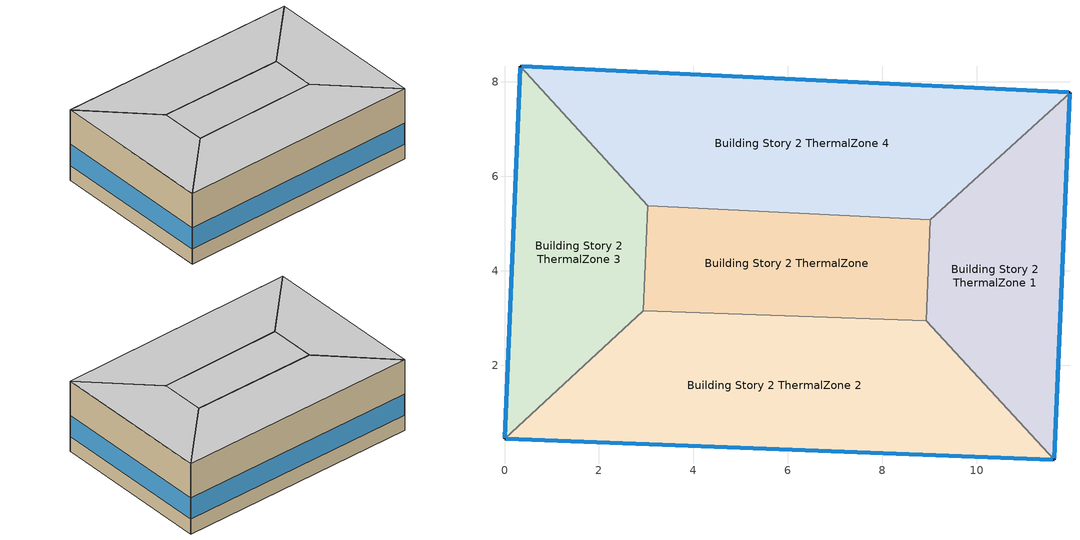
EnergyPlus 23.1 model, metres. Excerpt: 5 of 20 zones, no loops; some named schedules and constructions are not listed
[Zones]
Building Story 2 ThermalZone
 floor adiabatic (Typical Interior Floor): 9.02,5.08 8.93,2.94 2.94,3.16 3.03,5.38 z3.6
 wall adiabatic (Typical Interior Wall): 8.93,2.94 9.02,5.08 3.03,5.38 2.94,3.16 8.93,2.94 z3.6:7.2
 ceiling adiabatic (Typical Interior Ceiling): 3.03,5.38 2.94,3.16 8.93,2.94 9.02,5.08 z7.2
Building Story 2 ThermalZone 1
 floor adiabatic (Typical Interior Ceiling): 11.97,7.77 11.64,0 8.93,2.94 9.02,5.08 z3.6
 wall outside (Typical Insulated Steel Framed Exterior Wall R-12.99): 11.64,0 11.97,7.77 z3.6:7.2
 wall adiabatic (Typical Interior Wall): 11.97,7.77 9.02,5.08 8.93,2.94 11.64,0 z3.6:7.2
 window (U 0.55 SHGC 0.25): 11.64,0.03 11.97,7.75 z4.36:5.45
 ceiling adiabatic (Typical Interior Ceiling): 9.02,5.08 8.93,2.94 11.64,0 11.97,7.77 z7.2
Building Story 2 ThermalZone 2
 floor adiabatic (Typical Interior Ceiling): 11.64,0 0,0.44 2.94,3.16 8.93,2.94 z3.6
 wall outside (Typical Insulated Steel Framed Exterior Wall R-12.99): 0,0.44 11.64,0 z3.6:7.2
 wall adiabatic (Typical Interior Wall): 11.64,0 8.93,2.94 2.94,3.16 0,0.44 z3.6:7.2
 window (U 0.55 SHGC 0.25): 0.03,0.44 11.61,0 z4.36:5.45
 ceiling adiabatic (Typical Interior Ceiling): 8.93,2.94 2.94,3.16 0,0.44 11.64,0 z7.2
Building Story 2 ThermalZone 3
 floor adiabatic (Typical Interior Ceiling): 0,0.44 0.33,8.33 3.03,5.38 2.94,3.16 z3.6
 wall outside (Typical Insulated Steel Framed Exterior Wall R-12.99): 0.33,8.33 0,0.44 z3.6:7.2
 wall adiabatic (Typical Interior Wall): 0,0.44 2.94,3.16 3.03,5.38 0.33,8.33 z3.6:7.2
 window (U 0.55 SHGC 0.25): 0.33,8.3 0,0.47 z4.36:5.45
 ceiling adiabatic (Typical Interior Ceiling): 2.94,3.16 3.03,5.38 0.33,8.33 0,0.44 z7.2
Building Story 2 ThermalZone 4
 floor adiabatic (Typical Interior Ceiling): 0.33,8.33 11.97,7.77 9.02,5.08 3.03,5.38 z3.6
 wall outside (Typical Insulated Steel Framed Exterior Wall R-12.99): 11.97,7.77 0.33,8.33 z3.6:7.2
 wall adiabatic (Typical Interior Wall): 0.33,8.33 3.03,5.38 9.02,5.08 11.97,7.77 z3.6:7.2
 window (U 0.55 SHGC 0.25): 11.95,7.78 0.36,8.33 z4.36:5.45
 ceiling adiabatic (Typical Interior Ceiling): 3.03,5.38 9.02,5.08 11.97,7.77 0.33,8.33 z7.2
[Schedule:Day:Interval]
19 space(s) Occ Sch Saturday 1: No, 05:00, 0, 06:00, 0.000788195, 07:00, 0, 08:00, 0.00165521, 11:00, 0, 12:00, 0.00165521, 16:00, 0, 17:00, 0.000394097, 18:00, 0, 19:00, 0.000394097, 24:00, 0
19 space(s) Occ Sch Sunday 1: No, 05:00, 0, 06:00, 0.000394097, 17:00, 0, 18:00, 0.000394097, 24:00, 0
19 space(s) Occ Sch Default 1; 19 space(s) Occ Sch Wednesday 5; 19 space(s) Occ Sch Thursday 5; 19 space(s) Occ Sch Friday 5; 19 space(s) Occ Sch Monday 5; 19 space(s) Occ Sch Tuesday 5: No, 05:00, 0, 06:00, 0.000788195, 07:00, 0.000867014, 08:00, 0.0456365, 09:00, 0.00740903, 11:00, 0, 13:00, 0.00370452, 14:00, 0, 15:00, 0.00827605, 16:00, 0.0147392, 17:00, 0.00583264, 18:00, 0.00165521, 19:00, 0, 20:00, 0.0202566, 21:00, 0.0197049, 22:00, 0.000394097, 24:00, 0
19 space(s) Occ Sch Tuesday 6; 19 space(s) Occ Sch Wednesday 6; 19 space(s) Occ Sch Thursday 6; 19 space(s) Occ Sch Friday 6; 19 space(s) Occ Sch Monday 6: No, 05:00, 0, 06:00, 0.000788195, 07:00, 0.000867014, 08:00, 0.0236458, 09:00, 0.00740903, 11:00, 0, 13:00, 0.00370452, 14:00, 0, 15:00, 0.00827605, 16:00, 0.00725139, 17:00, 0.00583264, 18:00, 0.00165521, 19:00, 0, 20:00, 0.0202566, 21:00, 0.0197049, 22:00, 0.000394097, 24:00, 0
19 space(s) Occ Sch Summer Design Day 1; 19 space(s) Occ Sch Winter Design Day 1; 19 space(s) Occ Sch Summer Design Day 2; 19 space(s) Occ Sch Winter Design Day 2; SchoolSecondary BLDG_LIGHT_CORRIDOR_SCH_2013 Summer Design Day; OfficeMedium BLDG_LIGHT_SCH_2013 Summer Design Day; OfficeMedium BLDG_EQUIP_SCH_2013 Summer Design Day: No, 24:00, 1
19 space(s) Occ Sch Thursday 14; 19 space(s) Occ Sch Friday 14; 19 space(s) Occ Sch Default 2; 19 space(s) Occ Sch Tuesday 14; 19 space(s) Occ Sch Wednesday 14; 19 space(s) Occ Sch Tuesday 13; 19 space(s) Occ Sch Wednesday 13; 19 space(s) Occ Sch Thursday 13; 19 space(s) Occ Sch Friday 13; 19 space(s) Occ Sch Monday 12; 19 space(s) Occ Sch Tuesday 11; 19 space(s) Occ Sch Wednesday 11; 19 space(s) Occ Sch Thursday 11; 19 space(s) Occ Sch Friday 11; 19 space(s) Occ Sch Monday 10; 19 space(s) Occ Sch Wednesday 10; 19 space(s) Occ Sch Thursday 10; 19 space(s) Occ Sch Friday 10; 19 space(s) Occ Sch Monday 9; 19 space(s) Occ Sch Tuesday 10: No, 05:00, 0, 06:00, 1, 07:00, 1, 08:00, 1, 09:00, 1, 11:00, 0, 13:00, 1, 14:00, 0, 15:00, 1, 16:00, 1, 17:00, 1, 18:00, 1, 19:00, 0, 20:00, 1, 21:00, 1, 22:00, 1, 24:00, 0
19 space(s) Occ Sch Saturday 2: No, 05:00, 0, 06:00, 1, 07:00, 0, 08:00, 1, 11:00, 0, 12:00, 1, 16:00, 0, 17:00, 1, 18:00, 0, 19:00, 1, 24:00, 0
19 space(s) Occ Sch Sunday 2: No, 05:00, 0, 06:00, 1, 17:00, 0, 18:00, 1, 24:00, 0
19 space(s) Occ Sch Wednesday 12; 19 space(s) Occ Sch Thursday 12; 19 space(s) Occ Sch Friday 12; 19 space(s) Occ Sch Monday 11; 19 space(s) Occ Sch Tuesday 12: No, 05:00, 0, 06:00, 1, 07:00, 1, 08:00, 1, 09:00, 1, 11:00, 0, 13:00, 1, 16:00, 0, 17:00, 1, 18:00, 1, 19:00, 1, 20:00, 0, 21:00, 1, 22:00, 1, 24:00, 0
SchoolSecondary BLDG_EQUIP_SCH_2013 Wkdy Day; SchoolSecondary BLDG_EQUIP_SCH_2013 Wkdy Day 2: No, 08:00, 0.295624, 17:00, 0.90367, 21:00, 0.332931, 24:00, 0.295624
SchoolSecondary BLDG_EQUIP_SCH_2013 Default|Wknd Day; SchoolSecondary BLDG_EQUIP_SCH_2013 Default|Wknd Day 2; SchoolSecondary BLDG_EQUIP_SCH_2013 Default: No, 24:00, 0.295624
SchoolSecondary BLDG_EQUIP_SCH_2013 Wkdy Day 1: No, 08:00, 0.21116, 17:00, 0.475616, 21:00, 0.237808, 24:00, 0.21116
SchoolSecondary BLDG_EQUIP_SCH_2013 Default|Wknd Day 1: No, 24:00, 0.21116
SchoolSecondary BLDG_EQUIP_SCH_2013 Summer Design Day: No, 08:00, 0.35, 17:00, 0.95, 24:00, 0.35
SchoolSecondary BLDG_EQUIP_SCH_2013 Winter Design Day 2: No, 24:00, 0.35
SchoolSecondary KITCHEN_ELEC_EQUIP_SCH Wkdy Day; SchoolSecondary KITCHEN_ELEC_EQUIP_SCH Wkdy Day 1; SchoolSecondary KITCHEN_ELEC_EQUIP_SCH Wkdy Day 2; SchoolSecondary KITCHEN_ELEC_EQUIP_SCH Summer Design Day: No, 08:00, 0.1, 10:00, 0.15, 13:00, 0.25, 15:00, 0.15, 24:00, 0.1
SchoolSecondary KITCHEN_ELEC_EQUIP_SCH Wknd Day; SchoolSecondary KITCHEN_ELEC_EQUIP_SCH Wknd Day 1; SchoolSecondary KITCHEN_ELEC_EQUIP_SCH Default; SchoolSecondary KITCHEN_ELEC_EQUIP_SCH Winter Design Day: No, 24:00, 0.1
SchoolSecondary KITCHEN_GAS_EQUIP_SCH Wkdy|SmrDsn Day; SchoolSecondary KITCHEN_GAS_EQUIP_SCH Wkdy|SmrDsn Day 1; SchoolSecondary KITCHEN_GAS_EQUIP_SCH Wkdy|SmrDsn Day 2; SchoolSecondary KITCHEN_GAS_EQUIP_SCH Summer Design Day: No, 08:00, 0.02, 10:00, 0.15, 13:00, 0.2, 15:00, 0.1, 24:00, 0.02
SchoolSecondary KITCHEN_GAS_EQUIP_SCH Wknd Day; SchoolSecondary KITCHEN_GAS_EQUIP_SCH Wknd Day 1; SchoolSecondary KITCHEN_GAS_EQUIP_SCH Default; SchoolSecondary KITCHEN_GAS_EQUIP_SCH Winter Design Day: No, 24:00, 0.02
SchoolSecondary BLDG_LIGHT_CORRIDOR_SCH_2013 Wkdy Day; SchoolSecondary BLDG_LIGHT_CORRIDOR_SCH_2013 Wkdy Day 2: No, 07:00, 0.1773, 08:00, 0.9, 21:00, 0.551772, 24:00, 0.1773
SchoolSecondary BLDG_LIGHT_CORRIDOR_SCH_2013 Wknd Day; SchoolSecondary BLDG_LIGHT_CORRIDOR_SCH_2013 Wknd Day 1; SchoolSecondary BLDG_LIGHT_CORRIDOR_SCH_2013 Default: No, 24:00, 0.1773
SchoolSecondary BLDG_LIGHT_CORRIDOR_SCH_2013 Wkdy Day 1: No, 08:00, 0.1773, 20:00, 0.30654, 21:00, 0.108699, 24:00, 0.1773
SchoolSecondary BLDG_LIGHT_CORRIDOR_SCH_2013 Winter Design Day; Schedule Day 5; OfficeMedium BLDG_LIGHT_SCH_2013 Winter Design Day; OfficeMedium BLDG_OCC_SCH Winter Design Day; Schedule Day 8; OfficeMedium BLDG_EQUIP_SCH_2013 Winter Design Day: No, 24:00, 0
OfficeMedium BLDG_LIGHT_SCH_2013 Wkdy Day: No, 05:00, 0.05, 06:00, 0.1, 07:00, 0.0862326, 08:00, 0.258698, 17:00, 0.776093, 18:00, 0.431163, 20:00, 0.258698, 22:00, 0.172465, 23:00, 0.0862326, 24:00, 0.0431163
OfficeMedium BLDG_LIGHT_SCH_2013 Sat Day: No, 06:00, 0.05, 08:00, 0.0862326, 12:00, 0.258698, 17:00, 0.129349, 19:00, 0.0431163, 24:00, 0.05
OfficeMedium BLDG_LIGHT_SCH_2013 Sun Day: No, 06:00, 0.05, 18:00, 0.0431163, 24:00, 0.05
OfficeMedium BLDG_OCC_SCH Wkdy Day: No, 06:00, 0, 07:00, 0.1, 08:00, 0.2, 12:00, 0.95, 13:00, 0.5, 17:00, 0.95, 18:00, 0.3, 22:00, 0.1, 24:00, 0.05
OfficeMedium BLDG_OCC_SCH Sat Day: No, 06:00, 0, 08:00, 0.1, 12:00, 0.3, 17:00, 0.1, 19:00, 0.05, 24:00, 0
OfficeMedium BLDG_OCC_SCH Default: No, 06:00, 0, 18:00, 0.05, 24:00, 0
OfficeMedium BLDG_OCC_SCH Summer Design Day: No, 06:00, 0, 22:00, 1, 24:00, 0.05
OfficeMedium ACTIVITY_SCH Default; OfficeMedium ACTIVITY_SCH Summer Design Day; OfficeMedium ACTIVITY_SCH Winter Design Day: No, 24:00, 120
OfficeMedium BLDG_EQUIP_SCH_2013 Wkdy Day: No, 06:00, 0.307674, 08:00, 0.381235, 12:00, 0.857778, 13:00, 0.76247, 17:00, 0.857778, 18:00, 0.476543, 24:00, 0.381235
OfficeMedium BLDG_EQUIP_SCH_2013 Sat Day: No, 06:00, 0.230755, 08:00, 0.381235, 12:00, 0.476543, 17:00, 0.33358, 19:00, 0.285926, 24:00, 0.230755
OfficeMedium BLDG_EQUIP_SCH_2013 Sun Day: No, 06:00, 0.230755, 18:00, 0.288107, 24:00, 0.230755
Schedule Day 80: No, 06:00, 0, 24:00, 1
Schedule Day 81: No, 06:00, 0.7, 24:00, 1
[Schedule:Week:Daily]
SchoolSecondary BLDG_OCC_SCH_Auditorium Week Rule - Jan1-Jan3: SchoolSecondary BLDG_OCC_SCH_Auditorium Wkdy|SmrDsn Day, SchoolSecondary BLDG_OCC_SCH_Auditorium Wkdy|SmrDsn Day, SchoolSecondary BLDG_OCC_SCH_Auditorium Wkdy|SmrDsn Day, SchoolSecondary BLDG_OCC_SCH_Auditorium Wkdy|SmrDsn Day, SchoolSecondary BLDG_OCC_SCH_Auditorium Wkdy|SmrDsn Day, SchoolSecondary BLDG_OCC_SCH_Auditorium Wkdy|SmrDsn Day, SchoolSecondary BLDG_OCC_SCH_Auditorium Wknd Day, SchoolSecondary BLDG_OCC_SCH_Auditorium Default, SchoolSecondary BLDG_OCC_SCH_Auditorium Summer Design Day, SchoolSecondary BLDG_OCC_SCH_Auditorium Winter Design Day, SchoolSecondary BLDG_OCC_SCH_Auditorium Default, SchoolSecondary BLDG_OCC_SCH_Auditorium Default
Elevator Schedule 1 Week Rule - Sep6-Sep12: 19 space(s) Occ Sch Sunday 1, 19 space(s) Occ Sch Monday 6, 19 space(s) Occ Sch Tuesday 6, 19 space(s) Occ Sch Wednesday 6, 19 space(s) Occ Sch Thursday 6, 19 space(s) Occ Sch Friday 6, 19 space(s) Occ Sch Saturday 1, 19 space(s) Occ Sch Default 1, 19 space(s) Occ Sch Summer Design Day 1, 19 space(s) Occ Sch Winter Design Day 1, 19 space(s) Occ Sch Default 1, 19 space(s) Occ Sch Default 1
Elevator Schedule 1 Week Rule - Sep13-Sep19: 19 space(s) Occ Sch Sunday 1, 19 space(s) Occ Sch Monday 6, 19 space(s) Occ Sch Tuesday 6, 19 space(s) Occ Sch Wednesday 5, 19 space(s) Occ Sch Thursday 5, 19 space(s) Occ Sch Friday 5, 19 space(s) Occ Sch Saturday 1, 19 space(s) Occ Sch Default 1, 19 space(s) Occ Sch Summer Design Day 1, 19 space(s) Occ Sch Winter Design Day 1, 19 space(s) Occ Sch Default 1, 19 space(s) Occ Sch Default 1
Elevator Schedule 1 Week Rule - Sep20-Dec31: 19 space(s) Occ Sch Sunday 1, 19 space(s) Occ Sch Monday 5, 19 space(s) Occ Sch Tuesday 5, 19 space(s) Occ Sch Wednesday 5, 19 space(s) Occ Sch Thursday 5, 19 space(s) Occ Sch Friday 5, 19 space(s) Occ Sch Saturday 1, 19 space(s) Occ Sch Default 1, 19 space(s) Occ Sch Summer Design Day 1, 19 space(s) Occ Sch Winter Design Day 1, 19 space(s) Occ Sch Default 1, 19 space(s) Occ Sch Default 1
Elevator Schedule 2 Week Rule - Jan1-Jan3: 19 space(s) Occ Sch Thursday 14, 19 space(s) Occ Sch Thursday 14, 19 space(s) Occ Sch Thursday 14, 19 space(s) Occ Sch Thursday 14, 19 space(s) Occ Sch Thursday 14, 19 space(s) Occ Sch Friday 14, 19 space(s) Occ Sch Saturday 2, 19 space(s) Occ Sch Default 2, 19 space(s) Occ Sch Summer Design Day 2, 19 space(s) Occ Sch Winter Design Day 2, 19 space(s) Occ Sch Default 2, 19 space(s) Occ Sch Default 2
Elevator Schedule 2 Week Rule - Jan4-Jun13: 19 space(s) Occ Sch Sunday 2, 19 space(s) Occ Sch Default 2, 19 space(s) Occ Sch Tuesday 14, 19 space(s) Occ Sch Wednesday 14, 19 space(s) Occ Sch Thursday 14, 19 space(s) Occ Sch Friday 14, 19 space(s) Occ Sch Saturday 2, 19 space(s) Occ Sch Default 2, 19 space(s) Occ Sch Summer Design Day 2, 19 space(s) Occ Sch Winter Design Day 2, 19 space(s) Occ Sch Default 2, 19 space(s) Occ Sch Default 2
Elevator Schedule 2 Week Rule - Jun14-Jun20: 19 space(s) Occ Sch Sunday 2, 19 space(s) Occ Sch Default 2, 19 space(s) Occ Sch Tuesday 13, 19 space(s) Occ Sch Wednesday 13, 19 space(s) Occ Sch Thursday 13, 19 space(s) Occ Sch Friday 13, 19 space(s) Occ Sch Saturday 2, 19 space(s) Occ Sch Default 2, 19 space(s) Occ Sch Summer Design Day 2, 19 space(s) Occ Sch Winter Design Day 2, 19 space(s) Occ Sch Default 2, 19 space(s) Occ Sch Default 2
Elevator Schedule 2 Week Rule - Jun21-Jun27: 19 space(s) Occ Sch Sunday 2, 19 space(s) Occ Sch Monday 12, 19 space(s) Occ Sch Tuesday 13, 19 space(s) Occ Sch Wednesday 13, 19 space(s) Occ Sch Thursday 13, 19 space(s) Occ Sch Friday 13, 19 space(s) Occ Sch Saturday 2, 19 space(s) Occ Sch Default 2, 19 space(s) Occ Sch Summer Design Day 2, 19 space(s) Occ Sch Winter Design Day 2, 19 space(s) Occ Sch Default 2, 19 space(s) Occ Sch Default 2
Elevator Schedule 2 Week Rule - Jun28-Jul4: 19 space(s) Occ Sch Sunday 2, 19 space(s) Occ Sch Monday 12, 19 space(s) Occ Sch Tuesday 13, 19 space(s) Occ Sch Wednesday 12, 19 space(s) Occ Sch Thursday 12, 19 space(s) Occ Sch Friday 12, 19 space(s) Occ Sch Saturday 2, 19 space(s) Occ Sch Default 2, 19 space(s) Occ Sch Summer Design Day 2, 19 space(s) Occ Sch Winter Design Day 2, 19 space(s) Occ Sch Default 2, 19 space(s) Occ Sch Default 2
Elevator Schedule 2 Week Rule - Jul5-Aug29: 19 space(s) Occ Sch Sunday 2, 19 space(s) Occ Sch Monday 11, 19 space(s) Occ Sch Tuesday 12, 19 space(s) Occ Sch Wednesday 12, 19 space(s) Occ Sch Thursday 12, 19 space(s) Occ Sch Friday 12, 19 space(s) Occ Sch Saturday 2, 19 space(s) Occ Sch Default 2, 19 space(s) Occ Sch Summer Design Day 2, 19 space(s) Occ Sch Winter Design Day 2, 19 space(s) Occ Sch Default 2, 19 space(s) Occ Sch Default 2
Elevator Schedule 2 Week Rule - Aug30-Sep5: 19 space(s) Occ Sch Sunday 2, 19 space(s) Occ Sch Monday 11, 19 space(s) Occ Sch Tuesday 11, 19 space(s) Occ Sch Wednesday 11, 19 space(s) Occ Sch Thursday 11, 19 space(s) Occ Sch Friday 11, 19 space(s) Occ Sch Saturday 2, 19 space(s) Occ Sch Default 2, 19 space(s) Occ Sch Summer Design Day 2, 19 space(s) Occ Sch Winter Design Day 2, 19 space(s) Occ Sch Default 2, 19 space(s) Occ Sch Default 2
Elevator Schedule 2 Week Rule - Sep6-Sep12: 19 space(s) Occ Sch Sunday 2, 19 space(s) Occ Sch Monday 10, 19 space(s) Occ Sch Tuesday 11, 19 space(s) Occ Sch Wednesday 11, 19 space(s) Occ Sch Thursday 11, 19 space(s) Occ Sch Friday 11, 19 space(s) Occ Sch Saturday 2, 19 space(s) Occ Sch Default 2, 19 space(s) Occ Sch Summer Design Day 2, 19 space(s) Occ Sch Winter Design Day 2, 19 space(s) Occ Sch Default 2, 19 space(s) Occ Sch Default 2
Elevator Schedule 2 Week Rule - Sep13-Sep19: 19 space(s) Occ Sch Sunday 2, 19 space(s) Occ Sch Monday 10, 19 space(s) Occ Sch Tuesday 11, 19 space(s) Occ Sch Wednesday 10, 19 space(s) Occ Sch Thursday 10, 19 space(s) Occ Sch Friday 10, 19 space(s) Occ Sch Saturday 2, 19 space(s) Occ Sch Default 2, 19 space(s) Occ Sch Summer Design Day 2, 19 space(s) Occ Sch Winter Design Day 2, 19 space(s) Occ Sch Default 2, 19 space(s) Occ Sch Default 2
Elevator Schedule 2 Week Rule - Sep20-Dec31: 19 space(s) Occ Sch Sunday 2, 19 space(s) Occ Sch Monday 9, 19 space(s) Occ Sch Tuesday 10, 19 space(s) Occ Sch Wednesday 10, 19 space(s) Occ Sch Thursday 10, 19 space(s) Occ Sch Friday 10, 19 space(s) Occ Sch Saturday 2, 19 space(s) Occ Sch Default 2, 19 space(s) Occ Sch Summer Design Day 2, 19 space(s) Occ Sch Winter Design Day 2, 19 space(s) Occ Sch Default 2, 19 space(s) Occ Sch Default 2
SchoolSecondary BLDG_EQUIP_SCH_2013 Week Rule - Jan1-Jan3: SchoolSecondary BLDG_EQUIP_SCH_2013 Wkdy Day, SchoolSecondary BLDG_EQUIP_SCH_2013 Wkdy Day, SchoolSecondary BLDG_EQUIP_SCH_2013 Wkdy Day, SchoolSecondary BLDG_EQUIP_SCH_2013 Wkdy Day, SchoolSecondary BLDG_EQUIP_SCH_2013 Wkdy Day, SchoolSecondary BLDG_EQUIP_SCH_2013 Wkdy Day, SchoolSecondary BLDG_EQUIP_SCH_2013 Default|Wknd Day, SchoolSecondary BLDG_EQUIP_SCH_2013 Default, SchoolSecondary BLDG_EQUIP_SCH_2013 Summer Design Day, SchoolSecondary BLDG_EQUIP_SCH_2013 Winter Design Day 2, SchoolSecondary BLDG_EQUIP_SCH_2013 Default, SchoolSecondary BLDG_EQUIP_SCH_2013 Default
SchoolSecondary BLDG_EQUIP_SCH_2013 Week Rule - Jan4-Jun27: SchoolSecondary BLDG_EQUIP_SCH_2013 Default|Wknd Day, SchoolSecondary BLDG_EQUIP_SCH_2013 Wkdy Day, SchoolSecondary BLDG_EQUIP_SCH_2013 Wkdy Day, SchoolSecondary BLDG_EQUIP_SCH_2013 Wkdy Day, SchoolSecondary BLDG_EQUIP_SCH_2013 Wkdy Day, SchoolSecondary BLDG_EQUIP_SCH_2013 Wkdy Day, SchoolSecondary BLDG_EQUIP_SCH_2013 Default|Wknd Day, SchoolSecondary BLDG_EQUIP_SCH_2013 Default, SchoolSecondary BLDG_EQUIP_SCH_2013 Summer Design Day, SchoolSecondary BLDG_EQUIP_SCH_2013 Winter Design Day 2, SchoolSecondary BLDG_EQUIP_SCH_2013 Default, SchoolSecondary BLDG_EQUIP_SCH_2013 Default
SchoolSecondary BLDG_EQUIP_SCH_2013 Week Rule - Jun28-Jul4: SchoolSecondary BLDG_EQUIP_SCH_2013 Default|Wknd Day, SchoolSecondary BLDG_EQUIP_SCH_2013 Wkdy Day, SchoolSecondary BLDG_EQUIP_SCH_2013 Wkdy Day, SchoolSecondary BLDG_EQUIP_SCH_2013 Wkdy Day 1, SchoolSecondary BLDG_EQUIP_SCH_2013 Wkdy Day 1, SchoolSecondary BLDG_EQUIP_SCH_2013 Wkdy Day 1, SchoolSecondary BLDG_EQUIP_SCH_2013 Default|Wknd Day 1, SchoolSecondary BLDG_EQUIP_SCH_2013 Default, SchoolSecondary BLDG_EQUIP_SCH_2013 Summer Design Day, SchoolSecondary BLDG_EQUIP_SCH_2013 Winter Design Day 2, SchoolSecondary BLDG_EQUIP_SCH_2013 Default, SchoolSecondary BLDG_EQUIP_SCH_2013 Default
SchoolSecondary BLDG_EQUIP_SCH_2013 Week Rule - Jul5-Aug29: SchoolSecondary BLDG_EQUIP_SCH_2013 Default|Wknd Day 1, SchoolSecondary BLDG_EQUIP_SCH_2013 Wkdy Day 1, SchoolSecondary BLDG_EQUIP_SCH_2013 Wkdy Day 1, SchoolSecondary BLDG_EQUIP_SCH_2013 Wkdy Day 1, SchoolSecondary BLDG_EQUIP_SCH_2013 Wkdy Day 1, SchoolSecondary BLDG_EQUIP_SCH_2013 Wkdy Day 1, SchoolSecondary BLDG_EQUIP_SCH_2013 Default|Wknd Day 1, SchoolSecondary BLDG_EQUIP_SCH_2013 Default, SchoolSecondary BLDG_EQUIP_SCH_2013 Summer Design Day, SchoolSecondary BLDG_EQUIP_SCH_2013 Winter Design Day 2, SchoolSecondary BLDG_EQUIP_SCH_2013 Default, SchoolSecondary BLDG_EQUIP_SCH_2013 Default
SchoolSecondary BLDG_EQUIP_SCH_2013 Week Rule - Aug30-Sep5: SchoolSecondary BLDG_EQUIP_SCH_2013 Default|Wknd Day 1, SchoolSecondary BLDG_EQUIP_SCH_2013 Wkdy Day 1, SchoolSecondary BLDG_EQUIP_SCH_2013 Wkdy Day 2, SchoolSecondary BLDG_EQUIP_SCH_2013 Wkdy Day 2, SchoolSecondary BLDG_EQUIP_SCH_2013 Wkdy Day 2, SchoolSecondary BLDG_EQUIP_SCH_2013 Wkdy Day 2, SchoolSecondary BLDG_EQUIP_SCH_2013 Default|Wknd Day 2, SchoolSecondary BLDG_EQUIP_SCH_2013 Default, SchoolSecondary BLDG_EQUIP_SCH_2013 Summer Design Day, SchoolSecondary BLDG_EQUIP_SCH_2013 Winter Design Day 2, SchoolSecondary BLDG_EQUIP_SCH_2013 Default, SchoolSecondary BLDG_EQUIP_SCH_2013 Default
SchoolSecondary BLDG_EQUIP_SCH_2013 Week Rule - Sep6-Dec31: SchoolSecondary BLDG_EQUIP_SCH_2013 Default|Wknd Day 2, SchoolSecondary BLDG_EQUIP_SCH_2013 Wkdy Day 2, SchoolSecondary BLDG_EQUIP_SCH_2013 Wkdy Day 2, SchoolSecondary BLDG_EQUIP_SCH_2013 Wkdy Day 2, SchoolSecondary BLDG_EQUIP_SCH_2013 Wkdy Day 2, SchoolSecondary BLDG_EQUIP_SCH_2013 Wkdy Day 2, SchoolSecondary BLDG_EQUIP_SCH_2013 Default|Wknd Day 2, SchoolSecondary BLDG_EQUIP_SCH_2013 Default, SchoolSecondary BLDG_EQUIP_SCH_2013 Summer Design Day, SchoolSecondary BLDG_EQUIP_SCH_2013 Winter Design Day 2, SchoolSecondary BLDG_EQUIP_SCH_2013 Default, SchoolSecondary BLDG_EQUIP_SCH_2013 Default
SchoolSecondary KITCHEN_ELEC_EQUIP_SCH Week Rule - Jan1-Jan3: SchoolSecondary KITCHEN_ELEC_EQUIP_SCH Wkdy Day, SchoolSecondary KITCHEN_ELEC_EQUIP_SCH Wkdy Day, SchoolSecondary KITCHEN_ELEC_EQUIP_SCH Wkdy Day, SchoolSecondary KITCHEN_ELEC_EQUIP_SCH Wkdy Day, SchoolSecondary KITCHEN_ELEC_EQUIP_SCH Wkdy Day, SchoolSecondary KITCHEN_ELEC_EQUIP_SCH Wkdy Day, SchoolSecondary KITCHEN_ELEC_EQUIP_SCH Wknd Day, SchoolSecondary KITCHEN_ELEC_EQUIP_SCH Default, SchoolSecondary KITCHEN_ELEC_EQUIP_SCH Summer Design Day, SchoolSecondary KITCHEN_ELEC_EQUIP_SCH Winter Design Day, SchoolSecondary KITCHEN_ELEC_EQUIP_SCH Default, SchoolSecondary KITCHEN_ELEC_EQUIP_SCH Default
SchoolSecondary KITCHEN_ELEC_EQUIP_SCH Week Rule - Jan4-Jun27: SchoolSecondary KITCHEN_ELEC_EQUIP_SCH Wknd Day, SchoolSecondary KITCHEN_ELEC_EQUIP_SCH Wkdy Day, SchoolSecondary KITCHEN_ELEC_EQUIP_SCH Wkdy Day, SchoolSecondary KITCHEN_ELEC_EQUIP_SCH Wkdy Day, SchoolSecondary KITCHEN_ELEC_EQUIP_SCH Wkdy Day, SchoolSecondary KITCHEN_ELEC_EQUIP_SCH Wkdy Day, SchoolSecondary KITCHEN_ELEC_EQUIP_SCH Wknd Day, SchoolSecondary KITCHEN_ELEC_EQUIP_SCH Default, SchoolSecondary KITCHEN_ELEC_EQUIP_SCH Summer Design Day, SchoolSecondary KITCHEN_ELEC_EQUIP_SCH Winter Design Day, SchoolSecondary KITCHEN_ELEC_EQUIP_SCH Default, SchoolSecondary KITCHEN_ELEC_EQUIP_SCH Default
SchoolSecondary KITCHEN_ELEC_EQUIP_SCH Week Rule - Jun28-Jul4: SchoolSecondary KITCHEN_ELEC_EQUIP_SCH Wknd Day, SchoolSecondary KITCHEN_ELEC_EQUIP_SCH Wkdy Day, SchoolSecondary KITCHEN_ELEC_EQUIP_SCH Wkdy Day, SchoolSecondary KITCHEN_ELEC_EQUIP_SCH Wkdy Day 1, SchoolSecondary KITCHEN_ELEC_EQUIP_SCH Wkdy Day 1, SchoolSecondary KITCHEN_ELEC_EQUIP_SCH Wkdy Day 1, SchoolSecondary KITCHEN_ELEC_EQUIP_SCH Wknd Day 1, SchoolSecondary KITCHEN_ELEC_EQUIP_SCH Default, SchoolSecondary KITCHEN_ELEC_EQUIP_SCH Summer Design Day, SchoolSecondary KITCHEN_ELEC_EQUIP_SCH Winter Design Day, SchoolSecondary KITCHEN_ELEC_EQUIP_SCH Default, SchoolSecondary KITCHEN_ELEC_EQUIP_SCH Default
SchoolSecondary KITCHEN_ELEC_EQUIP_SCH Week Rule - Jul5-Aug29: SchoolSecondary KITCHEN_ELEC_EQUIP_SCH Wknd Day 1, SchoolSecondary KITCHEN_ELEC_EQUIP_SCH Wkdy Day 1, SchoolSecondary KITCHEN_ELEC_EQUIP_SCH Wkdy Day 1, SchoolSecondary KITCHEN_ELEC_EQUIP_SCH Wkdy Day 1, SchoolSecondary KITCHEN_ELEC_EQUIP_SCH Wkdy Day 1, SchoolSecondary KITCHEN_ELEC_EQUIP_SCH Wkdy Day 1, SchoolSecondary KITCHEN_ELEC_EQUIP_SCH Wknd Day 1, SchoolSecondary KITCHEN_ELEC_EQUIP_SCH Default, SchoolSecondary KITCHEN_ELEC_EQUIP_SCH Summer Design Day, SchoolSecondary KITCHEN_ELEC_EQUIP_SCH Winter Design Day, SchoolSecondary KITCHEN_ELEC_EQUIP_SCH Default, SchoolSecondary KITCHEN_ELEC_EQUIP_SCH Default
SchoolSecondary KITCHEN_ELEC_EQUIP_SCH Week Rule - Aug30-Sep5: SchoolSecondary KITCHEN_ELEC_EQUIP_SCH Wknd Day 1, SchoolSecondary KITCHEN_ELEC_EQUIP_SCH Wkdy Day 1, SchoolSecondary KITCHEN_ELEC_EQUIP_SCH Wkdy Day 2, SchoolSecondary KITCHEN_ELEC_EQUIP_SCH Wkdy Day 2, SchoolSecondary KITCHEN_ELEC_EQUIP_SCH Wkdy Day 2, SchoolSecondary KITCHEN_ELEC_EQUIP_SCH Wkdy Day 2, SchoolSecondary KITCHEN_ELEC_EQUIP_SCH Default, SchoolSecondary KITCHEN_ELEC_EQUIP_SCH Default, SchoolSecondary KITCHEN_ELEC_EQUIP_SCH Summer Design Day, SchoolSecondary KITCHEN_ELEC_EQUIP_SCH Winter Design Day, SchoolSecondary KITCHEN_ELEC_EQUIP_SCH Default, SchoolSecondary KITCHEN_ELEC_EQUIP_SCH Default
SchoolSecondary KITCHEN_ELEC_EQUIP_SCH Week Rule - Sep6-Dec31: SchoolSecondary KITCHEN_ELEC_EQUIP_SCH Default, SchoolSecondary KITCHEN_ELEC_EQUIP_SCH Wkdy Day 2, SchoolSecondary KITCHEN_ELEC_EQUIP_SCH Wkdy Day 2, SchoolSecondary KITCHEN_ELEC_EQUIP_SCH Wkdy Day 2, SchoolSecondary KITCHEN_ELEC_EQUIP_SCH Wkdy Day 2, SchoolSecondary KITCHEN_ELEC_EQUIP_SCH Wkdy Day 2, SchoolSecondary KITCHEN_ELEC_EQUIP_SCH Default, SchoolSecondary KITCHEN_ELEC_EQUIP_SCH Default, SchoolSecondary KITCHEN_ELEC_EQUIP_SCH Summer Design Day, SchoolSecondary KITCHEN_ELEC_EQUIP_SCH Winter Design Day, SchoolSecondary KITCHEN_ELEC_EQUIP_SCH Default, SchoolSecondary KITCHEN_ELEC_EQUIP_SCH Default
SchoolSecondary KITCHEN_GAS_EQUIP_SCH Week Rule - Jan1-Jan3: SchoolSecondary KITCHEN_GAS_EQUIP_SCH Wkdy|SmrDsn Day, SchoolSecondary KITCHEN_GAS_EQUIP_SCH Wkdy|SmrDsn Day, SchoolSecondary KITCHEN_GAS_EQUIP_SCH Wkdy|SmrDsn Day, SchoolSecondary KITCHEN_GAS_EQUIP_SCH Wkdy|SmrDsn Day, SchoolSecondary KITCHEN_GAS_EQUIP_SCH Wkdy|SmrDsn Day, SchoolSecondary KITCHEN_GAS_EQUIP_SCH Wkdy|SmrDsn Day, SchoolSecondary KITCHEN_GAS_EQUIP_SCH Wknd Day, SchoolSecondary KITCHEN_GAS_EQUIP_SCH Default, SchoolSecondary KITCHEN_GAS_EQUIP_SCH Summer Design Day, SchoolSecondary KITCHEN_GAS_EQUIP_SCH Winter Design Day, SchoolSecondary KITCHEN_GAS_EQUIP_SCH Default, SchoolSecondary KITCHEN_GAS_EQUIP_SCH Default
SchoolSecondary KITCHEN_GAS_EQUIP_SCH Week Rule - Jan4-Jun27: SchoolSecondary KITCHEN_GAS_EQUIP_SCH Wknd Day, SchoolSecondary KITCHEN_GAS_EQUIP_SCH Wkdy|SmrDsn Day, SchoolSecondary KITCHEN_GAS_EQUIP_SCH Wkdy|SmrDsn Day, SchoolSecondary KITCHEN_GAS_EQUIP_SCH Wkdy|SmrDsn Day, SchoolSecondary KITCHEN_GAS_EQUIP_SCH Wkdy|SmrDsn Day, SchoolSecondary KITCHEN_GAS_EQUIP_SCH Wkdy|SmrDsn Day, SchoolSecondary KITCHEN_GAS_EQUIP_SCH Wknd Day, SchoolSecondary KITCHEN_GAS_EQUIP_SCH Default, SchoolSecondary KITCHEN_GAS_EQUIP_SCH Summer Design Day, SchoolSecondary KITCHEN_GAS_EQUIP_SCH Winter Design Day, SchoolSecondary KITCHEN_GAS_EQUIP_SCH Default, SchoolSecondary KITCHEN_GAS_EQUIP_SCH Default
SchoolSecondary KITCHEN_GAS_EQUIP_SCH Week Rule - Jun28-Jul4: SchoolSecondary KITCHEN_GAS_EQUIP_SCH Wknd Day, SchoolSecondary KITCHEN_GAS_EQUIP_SCH Wkdy|SmrDsn Day, SchoolSecondary KITCHEN_GAS_EQUIP_SCH Wkdy|SmrDsn Day, SchoolSecondary KITCHEN_GAS_EQUIP_SCH Wkdy|SmrDsn Day 1, SchoolSecondary KITCHEN_GAS_EQUIP_SCH Wkdy|SmrDsn Day 1, SchoolSecondary KITCHEN_GAS_EQUIP_SCH Wkdy|SmrDsn Day 1, SchoolSecondary KITCHEN_GAS_EQUIP_SCH Wknd Day 1, SchoolSecondary KITCHEN_GAS_EQUIP_SCH Default, SchoolSecondary KITCHEN_GAS_EQUIP_SCH Summer Design Day, SchoolSecondary KITCHEN_GAS_EQUIP_SCH Winter Design Day, SchoolSecondary KITCHEN_GAS_EQUIP_SCH Default, SchoolSecondary KITCHEN_GAS_EQUIP_SCH Default
SchoolSecondary KITCHEN_GAS_EQUIP_SCH Week Rule - Jul5-Aug29: SchoolSecondary KITCHEN_GAS_EQUIP_SCH Wknd Day 1, SchoolSecondary KITCHEN_GAS_EQUIP_SCH Wkdy|SmrDsn Day 1, SchoolSecondary KITCHEN_GAS_EQUIP_SCH Wkdy|SmrDsn Day 1, SchoolSecondary KITCHEN_GAS_EQUIP_SCH Wkdy|SmrDsn Day 1, SchoolSecondary KITCHEN_GAS_EQUIP_SCH Wkdy|SmrDsn Day 1, SchoolSecondary KITCHEN_GAS_EQUIP_SCH Wkdy|SmrDsn Day 1, SchoolSecondary KITCHEN_GAS_EQUIP_SCH Wknd Day 1, SchoolSecondary KITCHEN_GAS_EQUIP_SCH Default, SchoolSecondary KITCHEN_GAS_EQUIP_SCH Summer Design Day, SchoolSecondary KITCHEN_GAS_EQUIP_SCH Winter Design Day, SchoolSecondary KITCHEN_GAS_EQUIP_SCH Default, SchoolSecondary KITCHEN_GAS_EQUIP_SCH Default
SchoolSecondary KITCHEN_GAS_EQUIP_SCH Week Rule - Aug30-Sep5: SchoolSecondary KITCHEN_GAS_EQUIP_SCH Wknd Day 1, SchoolSecondary KITCHEN_GAS_EQUIP_SCH Wkdy|SmrDsn Day 1, SchoolSecondary KITCHEN_GAS_EQUIP_SCH Wkdy|SmrDsn Day 2, SchoolSecondary KITCHEN_GAS_EQUIP_SCH Wkdy|SmrDsn Day 2, SchoolSecondary KITCHEN_GAS_EQUIP_SCH Wkdy|SmrDsn Day 2, SchoolSecondary KITCHEN_GAS_EQUIP_SCH Wkdy|SmrDsn Day 2, SchoolSecondary KITCHEN_GAS_EQUIP_SCH Default, SchoolSecondary KITCHEN_GAS_EQUIP_SCH Default, SchoolSecondary KITCHEN_GAS_EQUIP_SCH Summer Design Day, SchoolSecondary KITCHEN_GAS_EQUIP_SCH Winter Design Day, SchoolSecondary KITCHEN_GAS_EQUIP_SCH Default, SchoolSecondary KITCHEN_GAS_EQUIP_SCH Default
SchoolSecondary KITCHEN_GAS_EQUIP_SCH Week Rule - Sep6-Dec31: SchoolSecondary KITCHEN_GAS_EQUIP_SCH Default, SchoolSecondary KITCHEN_GAS_EQUIP_SCH Wkdy|SmrDsn Day 2, SchoolSecondary KITCHEN_GAS_EQUIP_SCH Wkdy|SmrDsn Day 2, SchoolSecondary KITCHEN_GAS_EQUIP_SCH Wkdy|SmrDsn Day 2, SchoolSecondary KITCHEN_GAS_EQUIP_SCH Wkdy|SmrDsn Day 2, SchoolSecondary KITCHEN_GAS_EQUIP_SCH Wkdy|SmrDsn Day 2, SchoolSecondary KITCHEN_GAS_EQUIP_SCH Default, SchoolSecondary KITCHEN_GAS_EQUIP_SCH Default, SchoolSecondary KITCHEN_GAS_EQUIP_SCH Summer Design Day, SchoolSecondary KITCHEN_GAS_EQUIP_SCH Winter Design Day, SchoolSecondary KITCHEN_GAS_EQUIP_SCH Default, SchoolSecondary KITCHEN_GAS_EQUIP_SCH Default
SchoolSecondary BLDG_LIGHT_CORRIDOR_SCH_2013 Week Rule - Jan1-Jan3: SchoolSecondary BLDG_LIGHT_CORRIDOR_SCH_2013 Wkdy Day, SchoolSecondary BLDG_LIGHT_CORRIDOR_SCH_2013 Wkdy Day, SchoolSecondary BLDG_LIGHT_CORRIDOR_SCH_2013 Wkdy Day, SchoolSecondary BLDG_LIGHT_CORRIDOR_SCH_2013 Wkdy Day, SchoolSecondary BLDG_LIGHT_CORRIDOR_SCH_2013 Wkdy Day, SchoolSecondary BLDG_LIGHT_CORRIDOR_SCH_2013 Wkdy Day, SchoolSecondary BLDG_LIGHT_CORRIDOR_SCH_2013 Wknd Day, SchoolSecondary BLDG_LIGHT_CORRIDOR_SCH_2013 Default, SchoolSecondary BLDG_LIGHT_CORRIDOR_SCH_2013 Summer Design Day, SchoolSecondary BLDG_LIGHT_CORRIDOR_SCH_2013 Winter Design Day, SchoolSecondary BLDG_LIGHT_CORRIDOR_SCH_2013 Default, SchoolSecondary BLDG_LIGHT_CORRIDOR_SCH_2013 Default
SchoolSecondary BLDG_LIGHT_CORRIDOR_SCH_2013 Week Rule - Jan4-Jun27: SchoolSecondary BLDG_LIGHT_CORRIDOR_SCH_2013 Wknd Day, SchoolSecondary BLDG_LIGHT_CORRIDOR_SCH_2013 Wkdy Day, SchoolSecondary BLDG_LIGHT_CORRIDOR_SCH_2013 Wkdy Day, SchoolSecondary BLDG_LIGHT_CORRIDOR_SCH_2013 Wkdy Day, SchoolSecondary BLDG_LIGHT_CORRIDOR_SCH_2013 Wkdy Day, SchoolSecondary BLDG_LIGHT_CORRIDOR_SCH_2013 Wkdy Day, SchoolSecondary BLDG_LIGHT_CORRIDOR_SCH_2013 Wknd Day, SchoolSecondary BLDG_LIGHT_CORRIDOR_SCH_2013 Default, SchoolSecondary BLDG_LIGHT_CORRIDOR_SCH_2013 Summer Design Day, SchoolSecondary BLDG_LIGHT_CORRIDOR_SCH_2013 Winter Design Day, SchoolSecondary BLDG_LIGHT_CORRIDOR_SCH_2013 Default, SchoolSecondary BLDG_LIGHT_CORRIDOR_SCH_2013 Default
SchoolSecondary BLDG_LIGHT_CORRIDOR_SCH_2013 Week Rule - Jun28-Jul4: SchoolSecondary BLDG_LIGHT_CORRIDOR_SCH_2013 Wknd Day, SchoolSecondary BLDG_LIGHT_CORRIDOR_SCH_2013 Wkdy Day, SchoolSecondary BLDG_LIGHT_CORRIDOR_SCH_2013 Wkdy Day, SchoolSecondary BLDG_LIGHT_CORRIDOR_SCH_2013 Wkdy Day 1, SchoolSecondary BLDG_LIGHT_CORRIDOR_SCH_2013 Wkdy Day 1, SchoolSecondary BLDG_LIGHT_CORRIDOR_SCH_2013 Wkdy Day 1, SchoolSecondary BLDG_LIGHT_CORRIDOR_SCH_2013 Wknd Day 1, SchoolSecondary BLDG_LIGHT_CORRIDOR_SCH_2013 Default, SchoolSecondary BLDG_LIGHT_CORRIDOR_SCH_2013 Summer Design Day, SchoolSecondary BLDG_LIGHT_CORRIDOR_SCH_2013 Winter Design Day, SchoolSecondary BLDG_LIGHT_CORRIDOR_SCH_2013 Default, SchoolSecondary BLDG_LIGHT_CORRIDOR_SCH_2013 Default
SchoolSecondary BLDG_LIGHT_CORRIDOR_SCH_2013 Week Rule - Jul5-Aug29: SchoolSecondary BLDG_LIGHT_CORRIDOR_SCH_2013 Wknd Day 1, SchoolSecondary BLDG_LIGHT_CORRIDOR_SCH_2013 Wkdy Day 1, SchoolSecondary BLDG_LIGHT_CORRIDOR_SCH_2013 Wkdy Day 1, SchoolSecondary BLDG_LIGHT_CORRIDOR_SCH_2013 Wkdy Day 1, SchoolSecondary BLDG_LIGHT_CORRIDOR_SCH_2013 Wkdy Day 1, SchoolSecondary BLDG_LIGHT_CORRIDOR_SCH_2013 Wkdy Day 1, SchoolSecondary BLDG_LIGHT_CORRIDOR_SCH_2013 Wknd Day 1, SchoolSecondary BLDG_LIGHT_CORRIDOR_SCH_2013 Default, SchoolSecondary BLDG_LIGHT_CORRIDOR_SCH_2013 Summer Design Day, SchoolSecondary BLDG_LIGHT_CORRIDOR_SCH_2013 Winter Design Day, SchoolSecondary BLDG_LIGHT_CORRIDOR_SCH_2013 Default, SchoolSecondary BLDG_LIGHT_CORRIDOR_SCH_2013 Default
SchoolSecondary BLDG_LIGHT_CORRIDOR_SCH_2013 Week Rule - Aug30-Sep5: SchoolSecondary BLDG_LIGHT_CORRIDOR_SCH_2013 Wknd Day 1, SchoolSecondary BLDG_LIGHT_CORRIDOR_SCH_2013 Wkdy Day 1, SchoolSecondary BLDG_LIGHT_CORRIDOR_SCH_2013 Wkdy Day 2, SchoolSecondary BLDG_LIGHT_CORRIDOR_SCH_2013 Wkdy Day 2, SchoolSecondary BLDG_LIGHT_CORRIDOR_SCH_2013 Wkdy Day 2, SchoolSecondary BLDG_LIGHT_CORRIDOR_SCH_2013 Wkdy Day 2, SchoolSecondary BLDG_LIGHT_CORRIDOR_SCH_2013 Default, SchoolSecondary BLDG_LIGHT_CORRIDOR_SCH_2013 Default, SchoolSecondary BLDG_LIGHT_CORRIDOR_SCH_2013 Summer Design Day, SchoolSecondary BLDG_LIGHT_CORRIDOR_SCH_2013 Winter Design Day, SchoolSecondary BLDG_LIGHT_CORRIDOR_SCH_2013 Default, SchoolSecondary BLDG_LIGHT_CORRIDOR_SCH_2013 Default
SchoolSecondary BLDG_LIGHT_CORRIDOR_SCH_2013 Week Rule - Sep6-Dec31: SchoolSecondary BLDG_LIGHT_CORRIDOR_SCH_2013 Default, SchoolSecondary BLDG_LIGHT_CORRIDOR_SCH_2013 Wkdy Day 2, SchoolSecondary BLDG_LIGHT_CORRIDOR_SCH_2013 Wkdy Day 2, SchoolSecondary BLDG_LIGHT_CORRIDOR_SCH_2013 Wkdy Day 2, SchoolSecondary BLDG_LIGHT_CORRIDOR_SCH_2013 Wkdy Day 2, SchoolSecondary BLDG_LIGHT_CORRIDOR_SCH_2013 Wkdy Day 2, SchoolSecondary BLDG_LIGHT_CORRIDOR_SCH_2013 Default, SchoolSecondary BLDG_LIGHT_CORRIDOR_SCH_2013 Default, SchoolSecondary BLDG_LIGHT_CORRIDOR_SCH_2013 Summer Design Day, SchoolSecondary BLDG_LIGHT_CORRIDOR_SCH_2013 Winter Design Day, SchoolSecondary BLDG_LIGHT_CORRIDOR_SCH_2013 Default, SchoolSecondary BLDG_LIGHT_CORRIDOR_SCH_2013 Default
OfficeMedium BLDG_LIGHT_SCH_2013 Week Rule - Jan1-Jan3: OfficeMedium BLDG_LIGHT_SCH_2013 Wkdy Day, OfficeMedium BLDG_LIGHT_SCH_2013 Wkdy Day, OfficeMedium BLDG_LIGHT_SCH_2013 Wkdy Day, OfficeMedium BLDG_LIGHT_SCH_2013 Wkdy Day, OfficeMedium BLDG_LIGHT_SCH_2013 Wkdy Day, OfficeMedium BLDG_LIGHT_SCH_2013 Wkdy Day, OfficeMedium BLDG_LIGHT_SCH_2013 Sat Day, Schedule Day 5, OfficeMedium BLDG_LIGHT_SCH_2013 Summer Design Day, OfficeMedium BLDG_LIGHT_SCH_2013 Winter Design Day, Schedule Day 5, Schedule Day 5
OfficeMedium BLDG_LIGHT_SCH_2013 Week Rule - Jan4-Dec31: OfficeMedium BLDG_LIGHT_SCH_2013 Sun Day, OfficeMedium BLDG_LIGHT_SCH_2013 Wkdy Day, OfficeMedium BLDG_LIGHT_SCH_2013 Wkdy Day, OfficeMedium BLDG_LIGHT_SCH_2013 Wkdy Day, OfficeMedium BLDG_LIGHT_SCH_2013 Wkdy Day, OfficeMedium BLDG_LIGHT_SCH_2013 Wkdy Day, OfficeMedium BLDG_LIGHT_SCH_2013 Sat Day, Schedule Day 5, OfficeMedium BLDG_LIGHT_SCH_2013 Summer Design Day, OfficeMedium BLDG_LIGHT_SCH_2013 Winter Design Day, Schedule Day 5, Schedule Day 5
OfficeMedium BLDG_OCC_SCH Week Rule - Jan1-Jan3: OfficeMedium BLDG_OCC_SCH Wkdy Day, OfficeMedium BLDG_OCC_SCH Wkdy Day, OfficeMedium BLDG_OCC_SCH Wkdy Day, OfficeMedium BLDG_OCC_SCH Wkdy Day, OfficeMedium BLDG_OCC_SCH Wkdy Day, OfficeMedium BLDG_OCC_SCH Wkdy Day, OfficeMedium BLDG_OCC_SCH Sat Day, OfficeMedium BLDG_OCC_SCH Default, OfficeMedium BLDG_OCC_SCH Summer Design Day, OfficeMedium BLDG_OCC_SCH Winter Design Day, OfficeMedium BLDG_OCC_SCH Default, OfficeMedium BLDG_OCC_SCH Default
OfficeMedium BLDG_OCC_SCH Week Rule - Jan4-Dec31: OfficeMedium BLDG_OCC_SCH Default, OfficeMedium BLDG_OCC_SCH Wkdy Day, OfficeMedium BLDG_OCC_SCH Wkdy Day, OfficeMedium BLDG_OCC_SCH Wkdy Day, OfficeMedium BLDG_OCC_SCH Wkdy Day, OfficeMedium BLDG_OCC_SCH Wkdy Day, OfficeMedium BLDG_OCC_SCH Sat Day, OfficeMedium BLDG_OCC_SCH Default, OfficeMedium BLDG_OCC_SCH Summer Design Day, OfficeMedium BLDG_OCC_SCH Winter Design Day, OfficeMedium BLDG_OCC_SCH Default, OfficeMedium BLDG_OCC_SCH Default
OfficeMedium ACTIVITY_SCH Week Rule - Jan1-Dec31: OfficeMedium ACTIVITY_SCH Default, OfficeMedium ACTIVITY_SCH Default, OfficeMedium ACTIVITY_SCH Default, OfficeMedium ACTIVITY_SCH Default, OfficeMedium ACTIVITY_SCH Default, OfficeMedium ACTIVITY_SCH Default, OfficeMedium ACTIVITY_SCH Default, OfficeMedium ACTIVITY_SCH Default, OfficeMedium ACTIVITY_SCH Summer Design Day, OfficeMedium ACTIVITY_SCH Winter Design Day, OfficeMedium ACTIVITY_SCH Default, OfficeMedium ACTIVITY_SCH Default
OfficeMedium BLDG_EQUIP_SCH_2013 Week Rule - Jan1-Jan3: OfficeMedium BLDG_EQUIP_SCH_2013 Wkdy Day, OfficeMedium BLDG_EQUIP_SCH_2013 Wkdy Day, OfficeMedium BLDG_EQUIP_SCH_2013 Wkdy Day, OfficeMedium BLDG_EQUIP_SCH_2013 Wkdy Day, OfficeMedium BLDG_EQUIP_SCH_2013 Wkdy Day, OfficeMedium BLDG_EQUIP_SCH_2013 Wkdy Day, OfficeMedium BLDG_EQUIP_SCH_2013 Sat Day, Schedule Day 8, OfficeMedium BLDG_EQUIP_SCH_2013 Summer Design Day, OfficeMedium BLDG_EQUIP_SCH_2013 Winter Design Day, Schedule Day 8, Schedule Day 8
OfficeMedium BLDG_EQUIP_SCH_2013 Week Rule - Jan4-Dec31: OfficeMedium BLDG_EQUIP_SCH_2013 Sun Day, OfficeMedium BLDG_EQUIP_SCH_2013 Wkdy Day, OfficeMedium BLDG_EQUIP_SCH_2013 Wkdy Day, OfficeMedium BLDG_EQUIP_SCH_2013 Wkdy Day, OfficeMedium BLDG_EQUIP_SCH_2013 Wkdy Day, OfficeMedium BLDG_EQUIP_SCH_2013 Wkdy Day, OfficeMedium BLDG_EQUIP_SCH_2013 Sat Day, Schedule Day 8, OfficeMedium BLDG_EQUIP_SCH_2013 Summer Design Day, OfficeMedium BLDG_EQUIP_SCH_2013 Winter Design Day, Schedule Day 8, Schedule Day 8
Schedule Ruleset 1 Week Rule - Jan1-Dec31: Schedule Day 80, Schedule Day 80, Schedule Day 80, Schedule Day 80, Schedule Day 80, Schedule Day 80, Schedule Day 80, Schedule Day 80, Schedule Day 80, Schedule Day 80, Schedule Day 80, Schedule Day 80
Schedule Ruleset 2 Week Rule - Jan1-Dec31: Schedule Day 81, Schedule Day 81, Schedule Day 81, Schedule Day 81, Schedule Day 81, Schedule Day 81, Schedule Day 81, Schedule Day 81, Schedule Day 81, Schedule Day 81, Schedule Day 81, Schedule Day 81
[Schedule:Year]
SchoolSecondary BLDG_OCC_SCH_Auditorium: SchoolSecondary BLDG_OCC_SCH_Auditorium Week Rule - Jan1-Jan3, 1, 1, 1, 3, SchoolSecondary BLDG_OCC_SCH_Auditorium Week Rule - Jan4-Jun27, 1, 4, 6, 27, SchoolSecondary BLDG_OCC_SCH_Auditorium Week Rule - Jun28-Jul4, 6, 28, 7, 4, SchoolSecondary BLDG_OCC_SCH_Auditorium Week Rule - Jul5-Aug29, 7, 5, 8, 29, SchoolSecondary BLDG_OCC_SCH_Auditorium Week Rule - Aug30-Sep5, 8, 30, 9, 5, SchoolSecondary BLDG_OCC_SCH_Auditorium Week Rule - Sep6-Dec31, 9, 6, 12, 31
SchoolSecondary ACTIVITY_SCH: SchoolSecondary ACTIVITY_SCH Week Rule - Jan1-Dec31, 1, 1, 12, 31
Work Efficiency Schedule: Work Efficiency Schedule Week Rule - Jan1-Dec31, 1, 1, 12, 31
Clothing Schedule: Clothing Schedule Week Rule - Jan1-Dec31, 1, 1, 12, 31
Air Velocity Schedule: Air Velocity Schedule Week Rule - Jan1-Dec31, 1, 1, 12, 31
SchoolSecondary BLDG_OCC_SCH_Cafeteria: SchoolSecondary BLDG_OCC_SCH_Cafeteria Week Rule - Jan1-Jan3, 1, 1, 1, 3, SchoolSecondary BLDG_OCC_SCH_Cafeteria Week Rule - Jan4-Jun27, 1, 4, 6, 27, SchoolSecondary BLDG_OCC_SCH_Cafeteria Week Rule - Jun28-Jul4, 6, 28, 7, 4, SchoolSecondary BLDG_OCC_SCH_Cafeteria Week Rule - Jul5-Aug29, 7, 5, 8, 29, SchoolSecondary BLDG_OCC_SCH_Cafeteria Week Rule - Aug30-Sep5, 8, 30, 9, 5, SchoolSecondary BLDG_OCC_SCH_Cafeteria Week Rule - Sep6-Dec31, 9, 6, 12, 31
SchoolSecondary BLDG_OCC_SCH_Extend: SchoolSecondary BLDG_OCC_SCH_Extend Week Rule - Jan1-Jan3, 1, 1, 1, 3, SchoolSecondary BLDG_OCC_SCH_Extend Week Rule - Jan4-Jun27, 1, 4, 6, 27, SchoolSecondary BLDG_OCC_SCH_Extend Week Rule - Jun28-Jul4, 6, 28, 7, 4, SchoolSecondary BLDG_OCC_SCH_Extend Week Rule - Jul5-Aug29, 7, 5, 8, 29, SchoolSecondary BLDG_OCC_SCH_Extend Week Rule - Aug30-Sep5, 8, 30, 9, 5, SchoolSecondary BLDG_OCC_SCH_Extend Week Rule - Sep6-Dec31, 9, 6, 12, 31
SchoolSecondary BLDG_OCC_SCH_Gym: SchoolSecondary BLDG_OCC_SCH_Gym Week Rule - Jan1-Jan3, 1, 1, 1, 3, SchoolSecondary BLDG_OCC_SCH_Gym Week Rule - Jan4-Jun27, 1, 4, 6, 27, SchoolSecondary BLDG_OCC_SCH_Gym Week Rule - Jun28-Jul4, 6, 28, 7, 4, SchoolSecondary BLDG_OCC_SCH_Gym Week Rule - Jul5-Aug29, 7, 5, 8, 29, SchoolSecondary BLDG_OCC_SCH_Gym Week Rule - Aug30-Sep5, 8, 30, 9, 5, SchoolSecondary BLDG_OCC_SCH_Gym Week Rule - Sep6-Dec31, 9, 6, 12, 31
SchoolSecondary BLDG_OCC_SCH: SchoolSecondary BLDG_OCC_SCH Week Rule - Jan1-Jan3, 1, 1, 1, 3, SchoolSecondary BLDG_OCC_SCH Week Rule - Jan4-Jun13, 1, 4, 6, 13, SchoolSecondary BLDG_OCC_SCH Week Rule - Jun14-Jun20, 6, 14, 6, 20, SchoolSecondary BLDG_OCC_SCH Week Rule - Jun21-Sep12, 6, 21, 9, 12, SchoolSecondary BLDG_OCC_SCH Week Rule - Sep13-Sep19, 9, 13, 9, 19, SchoolSecondary BLDG_OCC_SCH Week Rule - Sep20-Dec31, 9, 20, 12, 31
SchoolSecondary BLDG_OCC_SCH_Offices: SchoolSecondary BLDG_OCC_SCH_Offices Week Rule - Jan1-Jan3, 1, 1, 1, 3, SchoolSecondary BLDG_OCC_SCH_Offices Week Rule - Jan4-Jun27, 1, 4, 6, 27, SchoolSecondary BLDG_OCC_SCH_Offices Week Rule - Jun28-Jul4, 6, 28, 7, 4, SchoolSecondary BLDG_OCC_SCH_Offices Week Rule - Jul5-Aug29, 7, 5, 8, 29, SchoolSecondary BLDG_OCC_SCH_Offices Week Rule - Aug30-Sep5, 8, 30, 9, 5, SchoolSecondary BLDG_OCC_SCH_Offices Week Rule - Sep6-Dec31, 9, 6, 12, 31
Elevator Schedule 3: Elevator Schedule 3 Week Rule - Jan1-Jan3, 1, 1, 1, 3, Elevator Schedule 3 Week Rule - Jan4-Jun13, 1, 4, 6, 13, Elevator Schedule 3 Week Rule - Jun14-Jun20, 6, 14, 6, 20, Elevator Schedule 3 Week Rule - Jun21-Jun27, 6, 21, 6, 27, Elevator Schedule 3 Week Rule - Jun28-Jul4, 6, 28, 7, 4, Elevator Schedule 3 Week Rule - Jul5-Aug29, 7, 5, 8, 29, Elevator Schedule 3 Week Rule - Aug30-Sep5, 8, 30, 9, 5, Elevator Schedule 3 Week Rule - Sep6-Sep12, 9, 6, 9, 12, Elevator Schedule 3 Week Rule - Sep13-Sep19, 9, 13, 9, 19, Elevator Schedule 3 Week Rule - Sep20-Dec31, 9, 20, 12, 31
Elevator Schedule 1: Elevator Schedule 1 Week Rule - Jan1-Jan3, 1, 1, 1, 3, Elevator Schedule 1 Week Rule - Jan4-Jun13, 1, 4, 6, 13, Elevator Schedule 1 Week Rule - Jun14-Jun20, 6, 14, 6, 20, Elevator Schedule 1 Week Rule - Jun21-Jun27, 6, 21, 6, 27, Elevator Schedule 1 Week Rule - Jun28-Jul4, 6, 28, 7, 4, Elevator Schedule 1 Week Rule - Jul5-Aug29, 7, 5, 8, 29, Elevator Schedule 1 Week Rule - Aug30-Sep5, 8, 30, 9, 5, Elevator Schedule 1 Week Rule - Sep6-Sep12, 9, 6, 9, 12, Elevator Schedule 1 Week Rule - Sep13-Sep19, 9, 13, 9, 19, Elevator Schedule 1 Week Rule - Sep20-Dec31, 9, 20, 12, 31
Elevator Schedule 2: Elevator Schedule 2 Week Rule - Jan1-Jan3, 1, 1, 1, 3, Elevator Schedule 2 Week Rule - Jan4-Jun13, 1, 4, 6, 13, Elevator Schedule 2 Week Rule - Jun14-Jun20, 6, 14, 6, 20, Elevator Schedule 2 Week Rule - Jun21-Jun27, 6, 21, 6, 27, Elevator Schedule 2 Week Rule - Jun28-Jul4, 6, 28, 7, 4, Elevator Schedule 2 Week Rule - Jul5-Aug29, 7, 5, 8, 29, Elevator Schedule 2 Week Rule - Aug30-Sep5, 8, 30, 9, 5, Elevator Schedule 2 Week Rule - Sep6-Sep12, 9, 6, 9, 12, Elevator Schedule 2 Week Rule - Sep13-Sep19, 9, 13, 9, 19, Elevator Schedule 2 Week Rule - Sep20-Dec31, 9, 20, 12, 31
SchoolSecondary BLDG_EQUIP_SCH_2013: SchoolSecondary BLDG_EQUIP_SCH_2013 Week Rule - Jan1-Jan3, 1, 1, 1, 3, SchoolSecondary BLDG_EQUIP_SCH_2013 Week Rule - Jan4-Jun27, 1, 4, 6, 27, SchoolSecondary BLDG_EQUIP_SCH_2013 Week Rule - Jun28-Jul4, 6, 28, 7, 4, SchoolSecondary BLDG_EQUIP_SCH_2013 Week Rule - Jul5-Aug29, 7, 5, 8, 29, SchoolSecondary BLDG_EQUIP_SCH_2013 Week Rule - Aug30-Sep5, 8, 30, 9, 5, SchoolSecondary BLDG_EQUIP_SCH_2013 Week Rule - Sep6-Dec31, 9, 6, 12, 31
SchoolSecondary KITCHEN_ELEC_EQUIP_SCH: SchoolSecondary KITCHEN_ELEC_EQUIP_SCH Week Rule - Jan1-Jan3, 1, 1, 1, 3, SchoolSecondary KITCHEN_ELEC_EQUIP_SCH Week Rule - Jan4-Jun27, 1, 4, 6, 27, SchoolSecondary KITCHEN_ELEC_EQUIP_SCH Week Rule - Jun28-Jul4, 6, 28, 7, 4, SchoolSecondary KITCHEN_ELEC_EQUIP_SCH Week Rule - Jul5-Aug29, 7, 5, 8, 29, SchoolSecondary KITCHEN_ELEC_EQUIP_SCH Week Rule - Aug30-Sep5, 8, 30, 9, 5, SchoolSecondary KITCHEN_ELEC_EQUIP_SCH Week Rule - Sep6-Dec31, 9, 6, 12, 31
SchoolSecondary KITCHEN_GAS_EQUIP_SCH: SchoolSecondary KITCHEN_GAS_EQUIP_SCH Week Rule - Jan1-Jan3, 1, 1, 1, 3, SchoolSecondary KITCHEN_GAS_EQUIP_SCH Week Rule - Jan4-Jun27, 1, 4, 6, 27, SchoolSecondary KITCHEN_GAS_EQUIP_SCH Week Rule - Jun28-Jul4, 6, 28, 7, 4, SchoolSecondary KITCHEN_GAS_EQUIP_SCH Week Rule - Jul5-Aug29, 7, 5, 8, 29, SchoolSecondary KITCHEN_GAS_EQUIP_SCH Week Rule - Aug30-Sep5, 8, 30, 9, 5, SchoolSecondary KITCHEN_GAS_EQUIP_SCH Week Rule - Sep6-Dec31, 9, 6, 12, 31
SchoolSecondary BLDG_LIGHT_CORRIDOR_SCH_2013: SchoolSecondary BLDG_LIGHT_CORRIDOR_SCH_2013 Week Rule - Jan1-Jan3, 1, 1, 1, 3, SchoolSecondary BLDG_LIGHT_CORRIDOR_SCH_2013 Week Rule - Jan4-Jun27, 1, 4, 6, 27, SchoolSecondary BLDG_LIGHT_CORRIDOR_SCH_2013 Week Rule - Jun28-Jul4, 6, 28, 7, 4, SchoolSecondary BLDG_LIGHT_CORRIDOR_SCH_2013 Week Rule - Jul5-Aug29, 7, 5, 8, 29, SchoolSecondary BLDG_LIGHT_CORRIDOR_SCH_2013 Week Rule - Aug30-Sep5, 8, 30, 9, 5, SchoolSecondary BLDG_LIGHT_CORRIDOR_SCH_2013 Week Rule - Sep6-Dec31, 9, 6, 12, 31
OfficeMedium BLDG_LIGHT_SCH_2013: OfficeMedium BLDG_LIGHT_SCH_2013 Week Rule - Jan1-Jan3, 1, 1, 1, 3, OfficeMedium BLDG_LIGHT_SCH_2013 Week Rule - Jan4-Dec31, 1, 4, 12, 31
OfficeMedium BLDG_OCC_SCH: OfficeMedium BLDG_OCC_SCH Week Rule - Jan1-Jan3, 1, 1, 1, 3, OfficeMedium BLDG_OCC_SCH Week Rule - Jan4-Dec31, 1, 4, 12, 31
OfficeMedium ACTIVITY_SCH: OfficeMedium ACTIVITY_SCH Week Rule - Jan1-Dec31, 1, 1, 12, 31
OfficeMedium BLDG_EQUIP_SCH_2013: OfficeMedium BLDG_EQUIP_SCH_2013 Week Rule - Jan1-Jan3, 1, 1, 1, 3, OfficeMedium BLDG_EQUIP_SCH_2013 Week Rule - Jan4-Dec31, 1, 4, 12, 31
